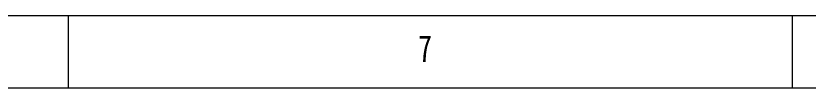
# Model space of a CAD drawing. Header units: millimetres. Extents: x 5 to 415, y 5 to 292.
# Drawn here: x 306.4 to 361.1, y 287 to 292 of the extents above; entities that cross this region are included whole.
import ezdxf

# ---------------------------------------------------------------- set-up
doc = ezdxf.new("R2010")
doc.units = ezdxf.units.MM
doc.styles.add('SLDTEXTSTYLE0', font='TXT', dxfattribs={"width": 0.75})

msp = doc.modelspace()

# ---------------------------------------------------------------- linework, layer by layer
at = {"color": 7, "linetype": 'Continuous', "lineweight": 18}
for p, q in [((415, 292), (5, 292)), ((310, 292), (310, 287)), ((360, 287), (360, 292)), ((410.25, 287), (10, 287))]:
    msp.add_line(p, q, dxfattribs=at)

# ---------------------------------------------------------------- texts
at = {"color": 7, "linetype": 'Continuous', "lineweight": 0, "insert": (334.167, 290.668), "char_height": 1.852, "attachment_point": 1, "style": 'SLDTEXTSTYLE0'}
msp.add_mtext('7', dxfattribs=at)

doc.saveas('drawing.dxf')
